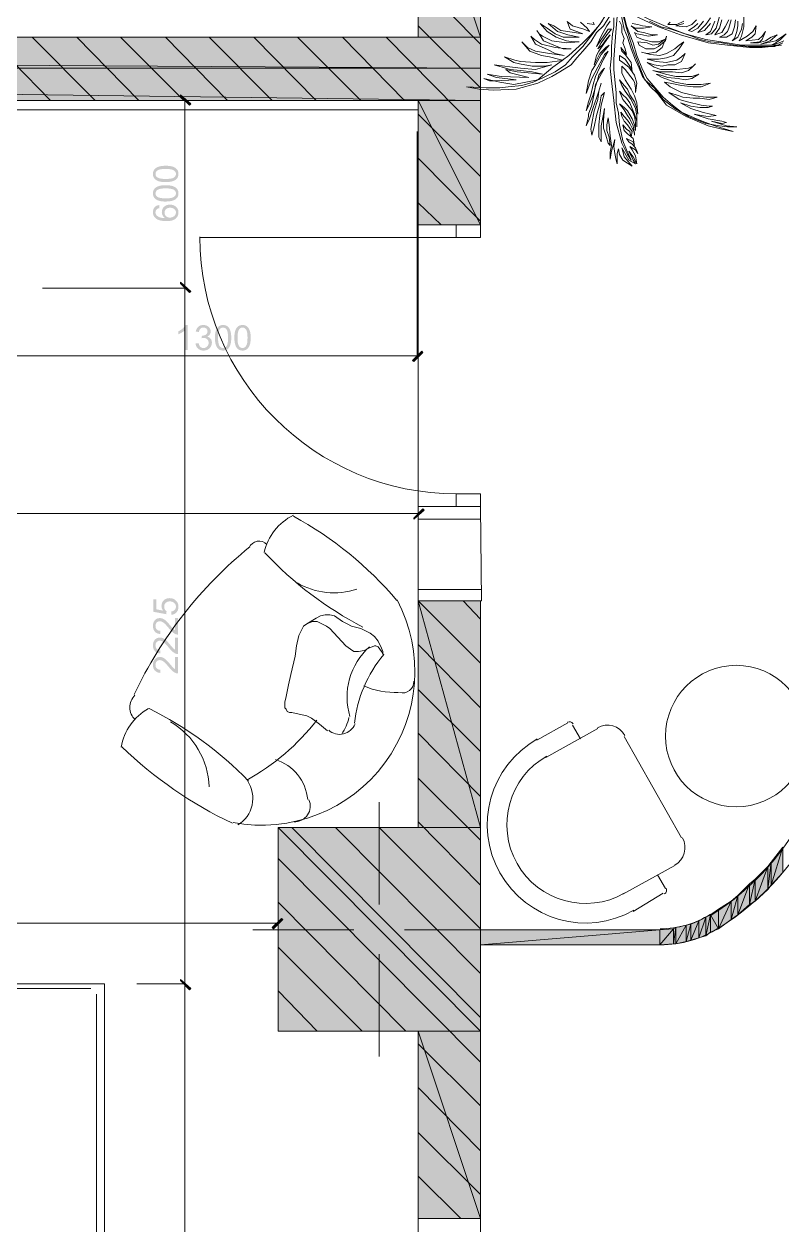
# Model space of a CAD drawing. Header units: inches. Extents: x 23 to 314, y 14 to 225.
# Drawn here: x 252.8 to 286.4, y 120.9 to 174.1 of the extents above; entities that cross this region are included whole.
import ezdxf

# ---------------------------------------------------------------- set-up
doc = ezdxf.new("R2010")
doc.units = ezdxf.units.IN
for name, color, linetype in [('BUYSER', 7, 'Continuous'), ('DIM', 7, 'Continuous'), ('Doors', 7, 'Continuous'), ('KAHUYQNER', 7, 'Continuous'), ('Structural - Bearing_Pen_No__162', 7, 'Continuous'), ('Structural - Bearing_Pen_No__27', 7, 'Continuous'), ('walls', 7, 'Continuous'), ('windows', 7, 'Continuous')]:
    doc.layers.add(name, color=color, linetype=linetype)

msp = doc.modelspace()

# ---------------------------------------------------------------- hatches: boundary and pattern name
at = {"layer": 'BUYSER', "true_color": 0x939598, "transparency": 33554687}
for points in [[(273.026, 173.479), (270.274, 173.479), (270.274, 181.787), (273.026, 181.787)], [(273.026, 172.103), (51.11, 172.103), (51.11, 173.479), (273.026, 173.479)], [(273.026, 170.676), (163.495, 170.676), (163.495, 172.103), (273.026, 172.103)], [(273.026, 165.172), (270.274, 165.172), (270.274, 170.676), (273.026, 170.676)], [(273.026, 138.464), (270.274, 138.464), (270.274, 148.505), (273.026, 148.505)], [(273.026, 129.443), (264.056, 129.443), (264.056, 138.464), (273.026, 138.464)], [(273.026, 121.135), (270.274, 121.135), (270.274, 129.443), (273.026, 129.443)]]:
    msp.add_hatch(color=252, dxfattribs=at).paths.add_polyline_path(points, flags=0)
at = {"layer": 'DIM', "true_color": 0x6ec1dd, "transparency": 33554687}
for points in [[(259.724, 170.88), (259.724, 170.931), (260.182, 170.523), (260.131, 170.472)], [(259.724, 162.572), (259.724, 162.623), (260.182, 162.215), (260.131, 162.164)], [(260.182, 162.215), (260.131, 162.164), (259.724, 162.572), (259.724, 162.623)], [(270.427, 159.565), (270.478, 159.514), (270.07, 159.106), (270.019, 159.157)], [(270.478, 152.582), (270.529, 152.531), (270.07, 152.124), (270.07, 152.175)], [(264.209, 134.438), (264.26, 134.387), (263.852, 133.979), (263.801, 134.03)], [(259.724, 131.685), (259.724, 131.736), (260.182, 131.329), (260.131, 131.278)], [(260.182, 131.329), (260.131, 131.278), (259.724, 131.685), (259.724, 131.736)]]:
    msp.add_hatch(color=133, dxfattribs=at).paths.add_polyline_path(points, flags=0)
h = msp.add_hatch(color=133, dxfattribs=at)
edge = h.paths.add_edge_path(flags=0)
edge.add_spline(control_points=[(259.075, 167.061), (259.01, 167.061), (258.95, 167.065), (258.898, 167.071), (258.845, 167.078), (258.798, 167.088), (258.758, 167.101), (258.679, 167.129), (258.617, 167.169), (258.573, 167.222), (258.53, 167.275), (258.508, 167.342), (258.508, 167.423), (258.508, 167.482), (258.52, 167.534), (258.544, 167.579), (258.568, 167.624), (258.602, 167.661), (258.647, 167.69), (258.692, 167.719), (258.747, 167.742), (258.812, 167.759), (258.877, 167.776), (258.965, 167.785), (259.075, 167.785), (259.206, 167.785), (259.311, 167.771), (259.39, 167.745), (259.469, 167.718), (259.53, 167.678), (259.574, 167.625), (259.619, 167.571), (259.641, 167.504), (259.641, 167.423), (259.641, 167.316), (259.602, 167.232), (259.526, 167.171), (259.433, 167.098), (259.282, 167.061), (259.075, 167.061)], knot_values=[0, 0, 0, 0, 1, 1, 1, 2, 2, 2, 3, 3, 3, 4, 4, 4, 5, 5, 5, 6, 6, 6, 7, 7, 7, 8, 8, 8, 9, 9, 9, 10, 10, 10, 11, 11, 11, 12, 12, 12, 13, 13, 13, 13], degree=3, periodic=1)
edge = h.paths.add_edge_path(flags=0)
edge.add_spline(control_points=[(259.075, 167.201), (259.256, 167.201), (259.377, 167.222), (259.437, 167.265), (259.498, 167.307), (259.529, 167.36), (259.529, 167.423), (259.529, 167.484), (259.498, 167.537), (259.437, 167.58), (259.377, 167.623), (259.256, 167.645), (259.075, 167.645), (258.892, 167.645), (258.771, 167.623), (258.711, 167.581), (258.651, 167.538), (258.621, 167.485), (258.621, 167.421), (258.621, 167.359), (258.647, 167.309), (258.7, 167.272), (258.768, 167.225), (258.892, 167.201), (259.075, 167.201)], knot_values=[0, 0, 0, 0, 1, 1, 1, 2, 2, 2, 3, 3, 3, 4, 4, 4, 5, 5, 5, 6, 6, 6, 7, 7, 7, 8, 8, 8, 8], degree=3, periodic=1)
h = msp.add_hatch(color=133, dxfattribs=at)
edge = h.paths.add_edge_path(flags=0)
edge.add_spline(control_points=[(259.075, 166.2), (259.01, 166.2), (258.95, 166.203), (258.898, 166.209), (258.845, 166.216), (258.798, 166.226), (258.758, 166.24), (258.679, 166.267), (258.617, 166.307), (258.573, 166.36), (258.53, 166.414), (258.508, 166.481), (258.508, 166.561), (258.508, 166.62), (258.52, 166.672), (258.544, 166.718), (258.568, 166.763), (258.602, 166.8), (258.647, 166.829), (258.692, 166.858), (258.747, 166.881), (258.812, 166.898), (258.877, 166.915), (258.965, 166.923), (259.075, 166.923), (259.206, 166.923), (259.311, 166.91), (259.39, 166.883), (259.469, 166.857), (259.53, 166.817), (259.574, 166.763), (259.619, 166.709), (259.641, 166.642), (259.641, 166.561), (259.641, 166.454), (259.602, 166.37), (259.526, 166.309), (259.433, 166.236), (259.282, 166.2), (259.075, 166.2)], knot_values=[0, 0, 0, 0, 1, 1, 1, 2, 2, 2, 3, 3, 3, 4, 4, 4, 5, 5, 5, 6, 6, 6, 7, 7, 7, 8, 8, 8, 9, 9, 9, 10, 10, 10, 11, 11, 11, 12, 12, 12, 13, 13, 13, 13], degree=3, periodic=1)
edge = h.paths.add_edge_path(flags=0)
edge.add_spline(control_points=[(259.075, 166.34), (259.256, 166.34), (259.377, 166.361), (259.437, 166.403), (259.498, 166.445), (259.529, 166.498), (259.529, 166.561), (259.529, 166.623), (259.498, 166.675), (259.437, 166.718), (259.377, 166.761), (259.256, 166.783), (259.075, 166.783), (258.892, 166.783), (258.771, 166.762), (258.711, 166.719), (258.651, 166.676), (258.621, 166.623), (258.621, 166.56), (258.621, 166.498), (258.647, 166.448), (258.7, 166.41), (258.768, 166.363), (258.892, 166.34), (259.075, 166.34)], knot_values=[0, 0, 0, 0, 1, 1, 1, 2, 2, 2, 3, 3, 3, 4, 4, 4, 5, 5, 5, 6, 6, 6, 7, 7, 7, 8, 8, 8, 8], degree=3, periodic=1)
h = msp.add_hatch(color=133, dxfattribs=at)
edge = h.paths.add_edge_path(flags=0)
edge.add_spline(control_points=[(258.784, 166.045), (258.784, 166.045), (258.795, 165.909), (258.795, 165.909), (258.741, 165.897), (258.702, 165.88), (258.678, 165.858), (258.639, 165.821), (258.62, 165.776), (258.62, 165.722), (258.62, 165.679), (258.632, 165.641), (258.656, 165.607), (258.687, 165.565), (258.733, 165.532), (258.793, 165.506), (258.822, 165.494), (258.859, 165.484), (258.904, 165.477), (258.948, 165.471), (258.997, 165.467), (259.05, 165.467), (259, 165.5), (258.963, 165.54), (258.938, 165.587), (258.914, 165.634), (258.902, 165.684), (258.902, 165.737), (258.902, 165.827), (258.936, 165.905), (259.003, 165.969), (259.07, 166.032), (259.156, 166.064), (259.261, 166.064), (259.331, 166.064), (259.395, 166.049), (259.455, 166.02), (259.515, 165.99), (259.561, 165.949), (259.593, 165.896), (259.625, 165.843), (259.641, 165.784), (259.641, 165.717), (259.641, 165.604), (259.599, 165.512), (259.515, 165.44), (259.432, 165.368), (259.294, 165.332), (259.103, 165.332), (258.888, 165.332), (258.732, 165.371), (258.635, 165.451), (258.55, 165.52), (258.508, 165.613), (258.508, 165.73), (258.508, 165.817), (258.532, 165.889), (258.581, 165.944), (258.629, 166), (258.697, 166.034), (258.784, 166.045)], knot_values=[0, 0, 0, 0, 1, 1, 1, 2, 2, 2, 3, 3, 3, 4, 4, 4, 5, 5, 5, 6, 6, 6, 7, 7, 7, 8, 8, 8, 9, 9, 9, 10, 10, 10, 11, 11, 11, 12, 12, 12, 13, 13, 13, 14, 14, 14, 15, 15, 15, 16, 16, 16, 17, 17, 17, 18, 18, 18, 19, 19, 19, 20, 20, 20, 20], degree=3, periodic=1)
edge = h.paths.add_edge_path(flags=0)
edge.add_spline(control_points=[(259.262, 165.488), (259.309, 165.488), (259.353, 165.498), (259.396, 165.518), (259.438, 165.538), (259.471, 165.566), (259.494, 165.602), (259.517, 165.638), (259.529, 165.675), (259.529, 165.715), (259.529, 165.772), (259.505, 165.822), (259.459, 165.863), (259.412, 165.904), (259.349, 165.925), (259.27, 165.925), (259.194, 165.925), (259.134, 165.905), (259.089, 165.863), (259.045, 165.822), (259.022, 165.771), (259.022, 165.709), (259.022, 165.648), (259.045, 165.596), (259.089, 165.553), (259.133, 165.51), (259.191, 165.488), (259.262, 165.488)], knot_values=[0, 0, 0, 0, 1, 1, 1, 2, 2, 2, 3, 3, 3, 4, 4, 4, 5, 5, 5, 6, 6, 6, 7, 7, 7, 8, 8, 8, 9, 9, 9, 9], degree=3, periodic=1)
h = msp.add_hatch(color=133, dxfattribs=at)
edge = h.paths.add_edge_path(flags=0)
edge.add_spline(control_points=[(260.046, 159.616), (260.046, 159.616), (259.91, 159.616), (259.91, 159.616), (259.91, 159.616), (259.91, 160.484), (259.91, 160.484), (259.878, 160.454), (259.835, 160.423), (259.782, 160.391), (259.728, 160.36), (259.68, 160.336), (259.638, 160.32), (259.638, 160.32), (259.638, 160.451), (259.638, 160.451), (259.714, 160.487), (259.78, 160.531), (259.837, 160.581), (259.894, 160.632), (259.934, 160.682), (259.958, 160.73), (259.958, 160.73), (260.046, 160.73), (260.046, 160.73), (260.046, 160.73), (260.046, 159.616), (260.046, 159.616)], knot_values=[0, 0, 0, 0, 1, 1, 1, 2, 2, 2, 3, 3, 3, 4, 4, 4, 5, 5, 5, 6, 6, 6, 7, 7, 7, 8, 8, 8, 9, 9, 9, 9], degree=3, periodic=1)
h = msp.add_hatch(color=133, dxfattribs=at)
edge = h.paths.add_edge_path(flags=0)
edge.add_spline(control_points=[(260.396, 159.909), (260.396, 159.909), (260.532, 159.927), (260.532, 159.927), (260.547, 159.85), (260.574, 159.795), (260.612, 159.761), (260.65, 159.726), (260.695, 159.709), (260.749, 159.709), (260.813, 159.709), (260.867, 159.731), (260.911, 159.776), (260.955, 159.82), (260.977, 159.875), (260.977, 159.941), (260.977, 160.003), (260.957, 160.054), (260.916, 160.095), (260.875, 160.136), (260.823, 160.156), (260.76, 160.156), (260.733, 160.156), (260.701, 160.151), (260.664, 160.141), (260.664, 160.141), (260.679, 160.259), (260.679, 160.259), (260.679, 160.259), (260.701, 160.259), (260.701, 160.259), (260.759, 160.259), (260.811, 160.274), (260.858, 160.305), (260.904, 160.335), (260.928, 160.382), (260.928, 160.445), (260.928, 160.494), (260.911, 160.535), (260.877, 160.568), (260.843, 160.601), (260.799, 160.618), (260.746, 160.618), (260.693, 160.618), (260.65, 160.601), (260.614, 160.568), (260.579, 160.535), (260.556, 160.485), (260.545, 160.418), (260.545, 160.418), (260.409, 160.442), (260.409, 160.442), (260.426, 160.533), (260.464, 160.603), (260.523, 160.654), (260.582, 160.705), (260.656, 160.73), (260.743, 160.73), (260.803, 160.73), (260.859, 160.717), (260.91, 160.691), (260.961, 160.665), (261, 160.63), (261.027, 160.585), (261.054, 160.54), (261.068, 160.492), (261.068, 160.442), (261.068, 160.395), (261.055, 160.351), (261.029, 160.311), (261.003, 160.272), (260.965, 160.24), (260.915, 160.217), (260.98, 160.202), (261.031, 160.17), (261.067, 160.123), (261.104, 160.076), (261.122, 160.016), (261.122, 159.944), (261.122, 159.847), (261.087, 159.765), (261.016, 159.697), (260.945, 159.63), (260.856, 159.596), (260.748, 159.596), (260.651, 159.596), (260.57, 159.625), (260.506, 159.683), (260.442, 159.741), (260.405, 159.816), (260.396, 159.909)], knot_values=[0, 0, 0, 0, 1, 1, 1, 2, 2, 2, 3, 3, 3, 4, 4, 4, 5, 5, 5, 6, 6, 6, 7, 7, 7, 8, 8, 8, 9, 9, 9, 10, 10, 10, 11, 11, 11, 12, 12, 12, 13, 13, 13, 14, 14, 14, 15, 15, 15, 16, 16, 16, 17, 17, 17, 18, 18, 18, 19, 19, 19, 20, 20, 20, 21, 21, 21, 22, 22, 22, 23, 23, 23, 24, 24, 24, 25, 25, 25, 26, 26, 26, 27, 27, 27, 28, 28, 28, 29, 29, 29, 30, 30, 30, 30], degree=3, periodic=1)
h = msp.add_hatch(color=133, dxfattribs=at)
edge = h.paths.add_edge_path(flags=0)
edge.add_spline(control_points=[(261.256, 160.163), (261.256, 160.228), (261.26, 160.287), (261.266, 160.34), (261.273, 160.393), (261.283, 160.44), (261.297, 160.479), (261.324, 160.559), (261.364, 160.621), (261.417, 160.664), (261.471, 160.708), (261.537, 160.73), (261.618, 160.73), (261.677, 160.73), (261.729, 160.718), (261.774, 160.694), (261.82, 160.67), (261.857, 160.636), (261.886, 160.591), (261.915, 160.546), (261.938, 160.491), (261.955, 160.426), (261.971, 160.361), (261.98, 160.273), (261.98, 160.163), (261.98, 160.031), (261.967, 159.926), (261.94, 159.848), (261.914, 159.769), (261.874, 159.707), (261.82, 159.663), (261.766, 159.619), (261.699, 159.597), (261.618, 159.597), (261.511, 159.597), (261.427, 159.635), (261.366, 159.712), (261.293, 159.805), (261.256, 159.955), (261.256, 160.163)], knot_values=[0, 0, 0, 0, 1, 1, 1, 2, 2, 2, 3, 3, 3, 4, 4, 4, 5, 5, 5, 6, 6, 6, 7, 7, 7, 8, 8, 8, 9, 9, 9, 10, 10, 10, 11, 11, 11, 12, 12, 12, 13, 13, 13, 13], degree=3, periodic=1)
edge = h.paths.add_edge_path(flags=0)
edge.add_spline(control_points=[(261.396, 160.163), (261.396, 159.982), (261.418, 159.861), (261.46, 159.8), (261.502, 159.74), (261.555, 159.709), (261.618, 159.709), (261.68, 159.709), (261.732, 159.74), (261.775, 159.8), (261.818, 159.861), (261.84, 159.982), (261.84, 160.163), (261.84, 160.346), (261.819, 160.467), (261.776, 160.527), (261.733, 160.587), (261.68, 160.617), (261.617, 160.617), (261.555, 160.617), (261.505, 160.591), (261.467, 160.538), (261.42, 160.47), (261.396, 160.345), (261.396, 160.163)], knot_values=[0, 0, 0, 0, 1, 1, 1, 2, 2, 2, 3, 3, 3, 4, 4, 4, 5, 5, 5, 6, 6, 6, 7, 7, 7, 8, 8, 8, 8], degree=3, periodic=1)
h = msp.add_hatch(color=133, dxfattribs=at)
edge = h.paths.add_edge_path(flags=0)
edge.add_spline(control_points=[(262.118, 160.163), (262.118, 160.228), (262.121, 160.287), (262.128, 160.34), (262.135, 160.393), (262.145, 160.44), (262.158, 160.479), (262.186, 160.559), (262.226, 160.621), (262.279, 160.664), (262.332, 160.708), (262.399, 160.73), (262.48, 160.73), (262.539, 160.73), (262.591, 160.718), (262.636, 160.694), (262.681, 160.67), (262.718, 160.636), (262.747, 160.591), (262.776, 160.546), (262.799, 160.491), (262.816, 160.426), (262.833, 160.361), (262.842, 160.273), (262.842, 160.163), (262.842, 160.031), (262.828, 159.926), (262.802, 159.848), (262.775, 159.769), (262.735, 159.707), (262.682, 159.663), (262.628, 159.619), (262.561, 159.597), (262.48, 159.597), (262.373, 159.597), (262.289, 159.635), (262.228, 159.712), (262.155, 159.805), (262.118, 159.955), (262.118, 160.163)], knot_values=[0, 0, 0, 0, 1, 1, 1, 2, 2, 2, 3, 3, 3, 4, 4, 4, 5, 5, 5, 6, 6, 6, 7, 7, 7, 8, 8, 8, 9, 9, 9, 10, 10, 10, 11, 11, 11, 12, 12, 12, 13, 13, 13, 13], degree=3, periodic=1)
edge = h.paths.add_edge_path(flags=0)
edge.add_spline(control_points=[(262.258, 160.163), (262.258, 159.982), (262.279, 159.861), (262.322, 159.8), (262.364, 159.74), (262.417, 159.709), (262.48, 159.709), (262.541, 159.709), (262.594, 159.74), (262.637, 159.8), (262.68, 159.861), (262.702, 159.982), (262.702, 160.163), (262.702, 160.346), (262.68, 160.467), (262.638, 160.527), (262.595, 160.587), (262.542, 160.617), (262.478, 160.617), (262.416, 160.617), (262.366, 160.591), (262.329, 160.538), (262.282, 160.47), (262.258, 160.345), (262.258, 160.163)], knot_values=[0, 0, 0, 0, 1, 1, 1, 2, 2, 2, 3, 3, 3, 4, 4, 4, 5, 5, 5, 6, 6, 6, 7, 7, 7, 8, 8, 8, 8], degree=3, periodic=1)
h = msp.add_hatch(color=133, dxfattribs=at)
edge = h.paths.add_edge_path(flags=0)
edge.add_spline(control_points=[(259.331, 147.892), (259.331, 147.892), (259.319, 148.035), (259.319, 148.035), (259.389, 148.046), (259.441, 148.071), (259.476, 148.109), (259.511, 148.148), (259.529, 148.194), (259.529, 148.249), (259.529, 148.314), (259.504, 148.369), (259.454, 148.415), (259.405, 148.461), (259.339, 148.483), (259.258, 148.483), (259.181, 148.483), (259.119, 148.462), (259.074, 148.418), (259.029, 148.374), (259.006, 148.317), (259.006, 148.246), (259.006, 148.203), (259.016, 148.163), (259.036, 148.129), (259.056, 148.094), (259.082, 148.066), (259.114, 148.044), (259.114, 148.044), (259.097, 147.917), (259.097, 147.917), (259.097, 147.917), (258.527, 148.024), (258.527, 148.024), (258.527, 148.024), (258.527, 148.576), (258.527, 148.576), (258.527, 148.576), (258.658, 148.576), (258.658, 148.576), (258.658, 148.576), (258.658, 148.133), (258.658, 148.133), (258.658, 148.133), (258.956, 148.073), (258.956, 148.073), (258.909, 148.14), (258.886, 148.21), (258.886, 148.282), (258.886, 148.379), (258.92, 148.461), (258.986, 148.528), (259.053, 148.595), (259.14, 148.628), (259.246, 148.628), (259.345, 148.628), (259.432, 148.599), (259.506, 148.54), (259.596, 148.468), (259.641, 148.371), (259.641, 148.249), (259.641, 148.148), (259.612, 148.065), (259.556, 148.002), (259.5, 147.938), (259.425, 147.901), (259.331, 147.892)], knot_values=[0, 0, 0, 0, 1, 1, 1, 2, 2, 2, 3, 3, 3, 4, 4, 4, 5, 5, 5, 6, 6, 6, 7, 7, 7, 8, 8, 8, 9, 9, 9, 10, 10, 10, 11, 11, 11, 12, 12, 12, 13, 13, 13, 14, 14, 14, 15, 15, 15, 16, 16, 16, 17, 17, 17, 18, 18, 18, 19, 19, 19, 20, 20, 20, 21, 21, 21, 22, 22, 22, 22], degree=3, periodic=1)
h = msp.add_hatch(color=133, dxfattribs=at)
edge = h.paths.add_edge_path(flags=0)
edge.add_spline(control_points=[(259.491, 147.745), (259.491, 147.745), (259.622, 147.745), (259.622, 147.745), (259.622, 147.745), (259.622, 147.013), (259.622, 147.013), (259.603, 147.013), (259.586, 147.014), (259.573, 147.016), (259.56, 147.018), (259.544, 147.023), (259.527, 147.029), (259.477, 147.047), (259.427, 147.077), (259.378, 147.119), (259.329, 147.16), (259.274, 147.22), (259.212, 147.297), (259.114, 147.417), (259.036, 147.498), (258.978, 147.541), (258.92, 147.584), (258.865, 147.605), (258.813, 147.605), (258.759, 147.605), (258.713, 147.586), (258.676, 147.547), (258.639, 147.509), (258.621, 147.458), (258.621, 147.396), (258.621, 147.332), (258.64, 147.279), (258.68, 147.239), (258.72, 147.199), (258.774, 147.179), (258.843, 147.179), (258.843, 147.179), (258.829, 147.039), (258.829, 147.039), (258.724, 147.048), (258.644, 147.084), (258.59, 147.147), (258.535, 147.21), (258.508, 147.294), (258.508, 147.399), (258.508, 147.505), (258.537, 147.589), (258.596, 147.651), (258.655, 147.714), (258.729, 147.745), (258.816, 147.745), (258.859, 147.745), (258.902, 147.736), (258.945, 147.718), (258.987, 147.7), (259.033, 147.67), (259.081, 147.627), (259.13, 147.585), (259.195, 147.515), (259.277, 147.417), (259.346, 147.335), (259.392, 147.282), (259.417, 147.26), (259.441, 147.238), (259.466, 147.219), (259.491, 147.202), (259.491, 147.202), (259.491, 147.745), (259.491, 147.745)], knot_values=[0, 0, 0, 0, 1, 1, 1, 2, 2, 2, 3, 3, 3, 4, 4, 4, 5, 5, 5, 6, 6, 6, 7, 7, 7, 8, 8, 8, 9, 9, 9, 10, 10, 10, 11, 11, 11, 12, 12, 12, 13, 13, 13, 14, 14, 14, 15, 15, 15, 16, 16, 16, 17, 17, 17, 18, 18, 18, 19, 19, 19, 20, 20, 20, 21, 21, 21, 22, 22, 22, 23, 23, 23, 23], degree=3, periodic=1)
h = msp.add_hatch(color=133, dxfattribs=at)
edge = h.paths.add_edge_path(flags=0)
edge.add_spline(control_points=[(259.491, 146.883), (259.491, 146.883), (259.622, 146.883), (259.622, 146.883), (259.622, 146.883), (259.622, 146.152), (259.622, 146.152), (259.603, 146.152), (259.586, 146.153), (259.573, 146.155), (259.56, 146.157), (259.544, 146.161), (259.527, 146.167), (259.477, 146.186), (259.427, 146.215), (259.378, 146.257), (259.329, 146.299), (259.274, 146.358), (259.212, 146.435), (259.114, 146.555), (259.036, 146.636), (258.978, 146.679), (258.92, 146.722), (258.865, 146.743), (258.813, 146.743), (258.759, 146.743), (258.713, 146.724), (258.676, 146.685), (258.639, 146.647), (258.621, 146.597), (258.621, 146.534), (258.621, 146.47), (258.64, 146.418), (258.68, 146.377), (258.72, 146.337), (258.774, 146.317), (258.843, 146.317), (258.843, 146.317), (258.829, 146.177), (258.829, 146.177), (258.724, 146.186), (258.644, 146.222), (258.59, 146.285), (258.535, 146.348), (258.508, 146.432), (258.508, 146.537), (258.508, 146.643), (258.537, 146.727), (258.596, 146.789), (258.655, 146.852), (258.729, 146.883), (258.816, 146.883), (258.859, 146.883), (258.902, 146.874), (258.945, 146.856), (258.987, 146.839), (259.033, 146.808), (259.081, 146.766), (259.13, 146.723), (259.195, 146.653), (259.277, 146.556), (259.346, 146.473), (259.392, 146.42), (259.417, 146.398), (259.441, 146.376), (259.466, 146.357), (259.491, 146.341), (259.491, 146.341), (259.491, 146.883), (259.491, 146.883)], knot_values=[0, 0, 0, 0, 1, 1, 1, 2, 2, 2, 3, 3, 3, 4, 4, 4, 5, 5, 5, 6, 6, 6, 7, 7, 7, 8, 8, 8, 9, 9, 9, 10, 10, 10, 11, 11, 11, 12, 12, 12, 13, 13, 13, 14, 14, 14, 15, 15, 15, 16, 16, 16, 17, 17, 17, 18, 18, 18, 19, 19, 19, 20, 20, 20, 21, 21, 21, 22, 22, 22, 23, 23, 23, 23], degree=3, periodic=1)
h = msp.add_hatch(color=133, dxfattribs=at)
edge = h.paths.add_edge_path(flags=0)
edge.add_spline(control_points=[(259.491, 146.022), (259.491, 146.022), (259.622, 146.022), (259.622, 146.022), (259.622, 146.022), (259.622, 145.29), (259.622, 145.29), (259.603, 145.29), (259.586, 145.291), (259.573, 145.293), (259.56, 145.295), (259.544, 145.299), (259.527, 145.306), (259.477, 145.324), (259.427, 145.354), (259.378, 145.395), (259.329, 145.437), (259.274, 145.496), (259.212, 145.574), (259.114, 145.693), (259.036, 145.774), (258.978, 145.817), (258.92, 145.86), (258.865, 145.882), (258.813, 145.882), (258.759, 145.882), (258.713, 145.862), (258.676, 145.824), (258.639, 145.785), (258.621, 145.735), (258.621, 145.673), (258.621, 145.608), (258.64, 145.556), (258.68, 145.516), (258.72, 145.476), (258.774, 145.456), (258.843, 145.456), (258.843, 145.456), (258.829, 145.316), (258.829, 145.316), (258.724, 145.325), (258.644, 145.361), (258.59, 145.423), (258.535, 145.486), (258.508, 145.57), (258.508, 145.676), (258.508, 145.781), (258.537, 145.865), (258.596, 145.928), (258.655, 145.99), (258.729, 146.022), (258.816, 146.022), (258.859, 146.022), (258.902, 146.013), (258.945, 145.995), (258.987, 145.977), (259.033, 145.947), (259.081, 145.904), (259.13, 145.861), (259.195, 145.791), (259.277, 145.694), (259.346, 145.611), (259.392, 145.559), (259.417, 145.537), (259.441, 145.514), (259.466, 145.495), (259.491, 145.479), (259.491, 145.479), (259.491, 146.022), (259.491, 146.022)], knot_values=[0, 0, 0, 0, 1, 1, 1, 2, 2, 2, 3, 3, 3, 4, 4, 4, 5, 5, 5, 6, 6, 6, 7, 7, 7, 8, 8, 8, 9, 9, 9, 10, 10, 10, 11, 11, 11, 12, 12, 12, 13, 13, 13, 14, 14, 14, 15, 15, 15, 16, 16, 16, 17, 17, 17, 18, 18, 18, 19, 19, 19, 20, 20, 20, 21, 21, 21, 22, 22, 22, 23, 23, 23, 23], degree=3, periodic=1)
at = {"layer": 'Structural - Bearing_Pen_No__162', "true_color": 0xaaaaaa, "transparency": 33554687}
for points in [[(286.431, 137.598), (286.431, 136.476), (285.921, 135.916), (285.921, 136.935)], [(285.921, 136.935), (285.921, 135.916), (285.768, 135.712), (285.768, 136.731)], [(285.768, 136.731), (285.768, 135.712), (285.208, 135.202), (285.208, 136.171)], [(284.953, 135.967), (284.953, 135.049), (284.443, 134.591), (284.443, 135.457)], [(285.208, 136.171), (285.208, 135.202), (284.953, 135.049), (284.953, 135.967)], [(284.138, 135.202), (284.138, 134.387), (283.577, 133.979), (283.577, 134.845)], [(284.443, 135.457), (284.443, 134.591), (284.138, 134.387), (284.138, 135.202)], [(283.22, 134.591), (283.577, 134.845), (283.577, 133.979)], [(282.15, 134.132), (282.15, 133.418), (281.691, 133.316), (281.691, 134.03)], [(282.354, 134.183), (282.354, 133.469), (282.15, 133.418), (282.15, 134.132)], [(282.71, 134.336), (282.71, 133.571), (282.354, 133.469), (282.354, 134.183)], [(283.016, 134.489), (283.016, 133.673), (282.71, 133.571), (282.71, 134.336)], [(283.22, 134.591), (283.577, 133.979), (283.22, 133.826), (283.016, 133.673)], [(283.016, 133.673), (283.016, 134.489), (283.22, 134.591)], [(280.977, 133.928), (280.977, 133.265), (273.026, 133.265), (273.026, 133.928)], [(281.589, 133.979), (281.589, 133.316), (280.977, 133.265), (280.977, 133.928)], [(281.691, 134.03), (281.691, 133.316), (281.589, 133.316), (281.589, 133.979)]]:
    msp.add_hatch(color=253, dxfattribs=at).paths.add_polyline_path(points, flags=0)

# ---------------------------------------------------------------- linework, layer by layer
at = {"layer": 'BUYSER', "color": 252, "linetype": 'Continuous', "lineweight": 5, "true_color": 0x939598}
for points in [[(273.026, 173.479), (273.026, 181.787), (270.274, 181.787)], [(273.026, 173.479), (270.274, 173.479), (270.274, 181.787)], [(270.274, 181.787), (273.026, 173.479)], [(273.026, 172.103), (273.026, 173.479), (51.11, 173.479)], [(273.026, 172.103), (51.11, 172.103), (51.11, 173.479)], [(51.11, 173.479), (273.026, 172.103)], [(273.026, 170.676), (273.026, 172.103), (163.495, 172.103)], [(273.026, 170.676), (163.495, 170.676), (163.495, 172.103)], [(163.495, 172.103), (273.026, 170.676)], [(273.026, 165.172), (273.026, 170.676), (270.274, 170.676)], [(273.026, 165.172), (270.274, 165.172), (270.274, 170.676)], [(270.274, 170.676), (273.026, 165.172)], [(273.026, 138.464), (273.026, 148.505), (270.274, 148.505)], [(273.026, 138.464), (270.274, 138.464), (270.274, 148.505)], [(270.274, 148.505), (273.026, 138.464)], [(273.026, 129.443), (273.026, 138.464), (264.056, 138.464)], [(273.026, 129.443), (264.056, 129.443), (264.056, 138.464)], [(264.056, 138.464), (273.026, 129.443)], [(273.026, 121.135), (273.026, 129.443), (270.274, 129.443)], [(273.026, 121.135), (270.274, 121.135), (270.274, 129.443)], [(270.274, 129.443), (273.026, 121.135)]]:
    msp.add_lwpolyline(points, dxfattribs=at)
at = {"layer": 'BUYSER', "color": 251, "linetype": 'Continuous', "lineweight": 5, "true_color": 0x636466}
for points in [[(273.026, 173.174), (270.274, 175.977)], [(253.964, 170.676), (251.212, 173.479)], [(255.952, 170.676), (253.149, 173.479)], [(257.889, 170.676), (255.136, 173.479)], [(259.877, 170.676), (257.073, 173.479)], [(261.813, 170.676), (259.061, 173.479)], [(263.801, 170.676), (260.998, 173.479)], [(265.738, 170.676), (262.986, 173.479)], [(267.726, 170.676), (264.922, 173.479)], [(269.662, 170.676), (266.91, 173.479)], [(273.026, 169.249), (268.847, 173.479)], [(273.026, 171.237), (270.274, 173.989)], [(273.026, 167.312), (270.274, 170.065)], [(273.026, 165.324), (270.274, 168.128)], [(271.293, 165.172), (270.274, 166.14)], [(273.026, 145.753), (270.274, 148.505)], [(273.026, 147.689), (272.262, 148.505)], [(273.026, 143.765), (270.274, 146.568)], [(273.026, 141.828), (270.274, 144.58)], [(273.026, 139.84), (270.274, 142.644)], [(273.026, 137.903), (270.274, 140.656)], [(273.026, 130.054), (264.668, 138.464)], [(273.026, 131.991), (266.604, 138.464)], [(273.026, 133.979), (268.541, 138.464)], [(273.026, 135.916), (270.274, 138.719)], [(273.026, 128.067), (264.056, 137.088)], [(269.713, 129.443), (264.056, 135.151)], [(267.777, 129.443), (264.056, 133.163)], [(265.789, 129.443), (264.056, 131.227)], [(273.026, 126.13), (270.274, 128.882)], [(273.026, 124.142), (270.274, 126.945)], [(273.026, 122.205), (270.274, 124.958)], [(272.16, 121.135), (270.274, 123.021)]]:
    msp.add_lwpolyline(points, dxfattribs=at)
at = {"layer": 'BUYSER', "color": 116, "linetype": 'Continuous', "lineweight": 5, "true_color": 0x136734}
for points in [[(278.888, 174.601), (278.48, 173.989), (278.174, 173.683), (277.919, 173.276), (277.563, 172.868), (277.308, 172.562), (277.053, 172.256), (276.543, 171.95), (276.186, 171.747), (275.575, 171.441), (274.606, 171.186), (273.587, 171.135), (272.975, 171.186), (272.415, 171.288), (273.281, 171.237), (273.893, 171.237), (274.25, 171.288), (274.861, 171.339), (275.371, 171.492), (275.83, 171.696), (276.339, 171.95), (276.798, 172.256), (277.104, 172.613), (277.563, 173.072), (277.919, 173.53), (278.429, 174.193)], [(276.673, 172.466), (276.951, 172.664), (277.563, 173.225), (277.919, 173.581), (278.327, 174.04), (278.633, 174.55)], [(279.245, 174.55), (279.397, 173.836), (279.55, 173.479), (279.703, 172.97), (279.907, 172.46), (280.06, 172.103), (280.213, 171.747), (280.57, 171.288), (280.876, 170.982), (281.283, 170.472), (282.15, 169.963), (283.118, 169.555), (283.73, 169.402), (284.239, 169.3), (283.424, 169.555), (282.863, 169.759), (282.507, 169.912), (281.946, 170.166), (281.538, 170.472), (281.13, 170.829), (280.774, 171.237), (280.417, 171.645), (280.213, 172.052), (279.958, 172.664), (279.805, 173.225), (279.499, 173.989), (279.346, 174.652)], [(276.876, 174.171), (277.002, 173.836), (277.308, 173.734), (277.563, 173.632), (276.9, 173.734), (276.594, 173.785), (276.288, 173.989), (276.034, 174.091), (276.441, 173.734), (276.594, 173.683), (276.9, 173.581), (277.41, 173.479), (276.696, 173.479), (276.339, 173.632), (275.983, 173.887), (275.677, 174.091), (275.983, 173.734), (276.39, 173.479), (276.849, 173.327), (277.155, 173.276), (277.41, 173.276), (276.849, 173.225), (276.186, 173.327), (275.779, 173.53), (275.626, 173.632)], [(277.461, 174.142), (277.766, 173.887), (277.868, 173.734), (277.614, 173.836), (277.104, 173.989), (276.876, 174.171)], [(278.786, 174.193), (278.633, 173.989), (278.378, 173.53), (278.174, 173.072), (278.531, 173.581), (278.684, 173.836), (278.837, 173.836), (278.582, 173.53), (278.378, 173.225), (278.225, 172.97), (278.429, 173.123), (278.633, 173.428), (278.786, 173.581), (278.531, 173.225), (278.276, 172.868), (278.174, 172.664), (278.072, 172.256), (278.327, 172.766), (278.582, 173.021), (278.735, 173.123), (278.378, 172.715), (278.123, 172.256), (277.97, 172.001), (277.817, 171.543), (277.715, 170.982), (277.97, 171.645), (278.225, 172.154), (278.429, 172.511), (278.531, 172.715), (278.684, 172.868), (278.48, 172.511), (278.327, 172.154), (278.123, 171.747), (278.021, 171.39), (277.919, 170.931), (277.817, 170.625), (277.715, 170.217), (277.868, 170.523), (278.021, 170.931), (278.098, 171.186)], [(278.021, 174.142), (278.072, 174.04), (277.766, 174.091)], [(278.939, 174.346), (278.939, 173.938), (278.888, 173.632), (278.837, 173.072), (278.837, 173.072), (278.837, 172.664), (278.786, 172.103), (278.837, 171.543), (278.939, 170.676), (279.041, 169.708), (279.296, 168.79), (279.55, 168.281), (279.703, 168.026), (279.499, 168.485), (279.346, 168.892), (279.194, 169.606), (279.143, 170.116), (279.041, 170.574), (279.041, 171.033), (278.99, 171.594), (278.939, 172.052), (278.939, 172.511), (279.041, 173.887), (279.092, 174.397)], [(279.958, 169.759), (279.958, 170.014), (279.907, 170.319), (279.703, 170.727), (279.448, 171.084), (279.296, 171.339), (279.194, 171.594), (279.397, 171.339), (279.55, 171.186), (279.652, 170.931), (279.856, 170.625), (279.958, 170.319), (280.009, 170.065), (279.958, 170.574), (279.856, 170.88), (279.703, 171.186), (279.448, 171.594), (279.296, 171.899), (279.296, 172.205), (279.448, 172.052), (279.805, 171.594), (279.856, 171.492), (279.907, 171.237), (279.907, 171.033), (279.958, 171.441), (279.856, 171.797), (279.601, 172.154), (279.346, 172.358), (279.194, 172.46), (279.194, 172.664), (279.448, 172.511), (279.703, 172.103), (279.754, 171.95), (279.703, 172.358), (279.448, 172.715), (279.296, 172.868), (279.245, 173.021), (279.499, 172.715), (279.448, 172.97), (279.346, 173.225), (279.397, 173.428), (279.296, 173.683), (279.296, 173.989), (279.194, 174.193)], [(282.456, 172.205), (282.252, 172.001), (281.946, 171.899), (281.538, 171.95), (280.977, 171.95), (280.672, 172.001), (281.232, 171.848), (281.691, 171.747), (282.099, 171.747), (282.405, 171.747), (282.71, 171.848), (282.405, 171.645), (282.099, 171.594), (281.793, 171.645), (281.334, 171.696), (281.028, 171.797), (280.825, 171.848), (281.079, 171.696), (281.64, 171.492), (282.201, 171.39), (282.659, 171.39), (282.812, 171.39), (283.22, 171.441), (282.812, 171.288), (282.456, 171.288), (281.946, 171.339), (281.436, 171.441), (281.181, 171.492), (281.436, 171.288), (281.946, 171.033), (282.557, 170.88), (283.016, 170.829), (283.526, 170.829), (283.169, 170.727), (282.761, 170.778), (282.456, 170.778), (281.997, 170.829), (281.844, 170.88), (281.385, 171.033), (281.844, 170.727), (282.201, 170.625), (282.812, 170.472), (283.169, 170.421), (283.322, 170.421), (283.118, 170.37), (282.761, 170.37), (282.354, 170.421), (281.895, 170.574), (282.354, 170.319), (282.863, 170.166), (283.22, 170.065), (283.475, 170.014), (283.118, 169.963), (282.812, 170.014), (282.507, 170.065), (283.118, 169.861), (283.73, 169.759), (283.934, 169.708), (283.73, 169.657), (283.271, 169.759), (283.934, 169.555), (284.392, 169.504), (283.985, 169.504), (283.628, 169.555), (283.016, 169.657), (282.252, 169.963), (281.64, 170.319), (281.13, 170.727), (280.723, 171.237), (280.315, 171.594), (280.111, 172.103), (279.805, 172.919), (279.499, 173.887), (279.346, 174.499)], [(279.754, 174.091), (280.009, 174.04), (280.213, 173.989), (280.621, 173.938), (280.264, 173.887), (280.06, 173.887), (279.907, 173.887), (279.703, 173.989), (280.009, 173.734), (280.264, 173.683), (280.621, 173.581), (280.876, 173.581), (280.468, 173.53), (280.213, 173.581), (279.958, 173.632), (279.856, 173.683), (279.958, 173.479), (280.213, 173.378), (280.621, 173.276), (280.926, 173.276), (281.181, 173.378), (280.926, 173.174), (280.672, 173.123), (280.417, 173.225), (280.009, 173.276), (280.06, 173.123), (280.366, 172.97), (280.723, 172.97), (280.926, 173.072), (281.186, 173.288)], [(286.431, 173.225), (286.074, 173.072), (285.31, 173.072), (284.902, 173.072), (284.29, 173.123), (283.73, 173.225), (283.22, 173.276), (282.761, 173.378), (282.405, 173.53), (281.487, 173.836), (281.028, 173.938), (280.519, 174.193)], [(281.436, 174.142), (281.334, 174.04), (281.742, 174.04), (282.048, 174.193)], [(282.048, 174.091), (281.691, 173.989), (282.15, 173.938), (282.405, 174.04), (282.608, 174.244)], [(282.659, 174.091), (282.507, 173.938), (282.252, 173.785), (282.405, 173.734), (282.659, 173.887), (282.914, 174.193)], [(283.22, 174.346), (283.016, 174.04), (282.812, 173.836), (282.659, 173.683), (282.965, 173.785), (283.22, 174.091)], [(283.424, 174.193), (283.322, 173.938), (283.271, 173.836), (283.22, 173.734), (283.016, 173.581), (283.271, 173.632), (283.475, 173.887), (283.628, 174.397)], [(283.73, 174.244), (283.628, 173.887), (283.424, 173.581), (283.73, 173.683), (283.883, 173.938), (284.036, 174.244)], [(284.138, 174.244), (284.036, 173.887), (283.985, 173.734), (283.832, 173.581), (283.628, 173.479), (283.934, 173.479), (284.188, 173.632), (284.29, 173.938), (284.341, 174.244)], [(284.443, 174.193), (284.443, 173.989), (284.392, 173.734), (284.29, 173.428), (284.188, 173.327), (284.443, 173.479), (284.596, 173.836), (284.647, 174.091)], [(284.698, 174.448), (284.698, 173.938), (284.596, 173.53), (284.494, 173.327), (284.851, 173.53), (285.106, 173.734), (285.259, 173.989), (285.208, 173.632), (285.055, 173.479), (284.8, 173.327), (285.361, 173.378), (285.514, 173.53), (285.667, 173.734), (285.514, 173.378), (285.412, 173.276), (285.004, 173.225), (285.361, 173.225), (285.667, 173.327), (285.921, 173.479), (286.176, 173.581), (285.87, 173.327), (285.463, 173.174), (286.125, 173.327), (286.38, 173.479), (286.584, 173.632), (286.329, 173.378), (286.125, 173.225), (285.921, 173.123), (286.278, 173.225), (286.482, 173.327)], [(276.612, 173.001), (276.339, 173.021), (275.728, 173.174), (275.422, 173.378), (275.269, 173.53), (275.473, 173.174), (276.034, 172.919), (276.339, 172.766), (276.747, 172.664), (276.084, 172.766), (275.473, 172.868), (275.116, 173.021), (274.861, 173.276), (275.218, 172.868), (275.728, 172.664), (276.084, 172.613), (276.492, 172.511), (276.673, 172.466)], [(275.626, 173.632), (275.524, 173.785)], [(275.626, 173.632), (275.83, 173.327), (276.288, 173.123), (276.612, 173.001)], [(281.186, 173.288), (281.232, 173.327), (281.283, 173.53), (281.186, 173.288)], [(276.612, 173.001), (276.696, 172.97), (277.053, 172.97), (276.612, 173.001)], [(281.186, 173.288), (281.079, 173.021), (280.825, 172.817), (280.417, 172.766), (280.162, 172.817), (280.57, 172.715), (280.977, 172.664), (281.283, 172.766), (281.64, 172.97), (281.844, 173.123), (282.048, 173.276), (281.844, 172.97), (281.589, 172.664), (281.283, 172.562), (280.926, 172.511), (280.57, 172.511), (280.417, 172.511), (280.825, 172.409), (281.283, 172.358), (281.742, 172.46), (281.946, 172.613), (282.099, 172.766), (281.946, 172.409), (281.64, 172.256), (281.334, 172.256), (281.079, 172.205), (280.723, 172.256), (280.417, 172.358), (280.723, 172.154), (281.028, 172.052), (281.436, 172.052), (281.742, 172.052), (282.252, 172.103), (282.456, 172.205)], [(276.658, 172.455), (275.983, 172.358), (275.473, 172.358), (274.81, 172.409), (274.555, 172.46), (274.097, 172.613), (274.504, 172.358), (274.759, 172.307), (275.32, 172.205), (275.881, 172.205), (276.186, 172.256), (275.473, 172.052), (274.81, 172.103), (273.638, 172.256), (274.352, 172.052), (274.81, 172.001), (275.32, 171.95), (275.779, 171.848), (274.657, 171.95), (274.148, 172.052), (274.352, 171.899), (274.759, 171.797), (275.167, 171.696), (273.944, 171.747), (273.332, 171.848), (273.74, 171.696), (274.606, 171.594), (273.618, 171.551)], [(273.618, 171.551), (273.893, 171.492), (274.504, 171.39), (275.575, 171.594), (276.237, 172.154), (276.658, 172.455)], [(276.673, 172.466), (276.696, 172.46), (276.658, 172.455)], [(276.658, 172.455), (276.673, 172.466)], [(278.196, 171.517), (278.276, 171.797), (278.429, 172.001), (278.531, 172.103), (278.327, 171.747), (278.196, 171.517)], [(282.456, 172.205), (282.557, 172.307)], [(273.618, 171.551), (273.434, 171.543), (273.179, 171.645), (273.618, 171.551)], [(278.098, 171.186), (278.174, 171.441), (278.196, 171.517)], [(278.196, 171.517), (278.123, 171.39), (278.098, 171.186)], [(278.276, 171.084), (278.378, 171.441)], [(278.098, 171.186), (278.072, 170.982), (277.97, 170.472), (277.817, 170.065), (277.817, 169.963), (277.715, 169.555), (277.868, 169.861), (278.021, 170.37), (278.174, 170.778), (278.276, 171.084)], [(278.276, 171.084), (278.225, 170.727), (278.072, 170.217), (277.97, 169.657), (277.919, 169.402), (277.97, 169.147), (278.072, 169.504), (278.174, 170.014), (278.327, 170.523), (278.378, 170.88), (278.531, 171.033), (278.378, 170.472), (278.327, 170.014), (278.276, 169.606), (278.276, 169.3), (278.276, 169.045), (278.378, 168.841), (278.378, 169.198), (278.378, 169.555), (278.48, 170.065), (278.531, 170.319), (278.48, 169.81), (278.48, 169.453), (278.582, 169.147), (278.684, 168.79), (278.786, 168.688), (278.735, 169.045), (278.633, 169.351), (278.633, 169.606), (278.684, 169.912), (278.735, 169.606), (278.786, 169.096), (278.837, 168.688), (278.786, 168.383), (278.786, 168.077), (278.837, 168.434), (278.939, 168.79), (278.99, 168.943), (278.939, 168.637), (278.99, 168.332), (279.041, 168.026), (279.092, 167.873), (279.092, 168.128), (279.092, 168.332), (279.143, 168.536), (279.194, 168.281), (279.346, 168.026), (279.754, 167.771), (279.397, 168.179), (279.346, 168.434), (279.296, 168.586), (279.601, 168.026), (279.907, 167.873), (279.805, 168.026), (279.601, 168.434), (279.805, 168.179), (279.958, 167.873), (279.907, 168.23), (279.754, 168.485), (279.652, 168.637), (279.907, 168.485), (280.009, 168.332), (279.907, 168.586), (279.754, 168.739), (279.601, 168.841), (279.499, 168.994), (279.805, 168.841), (279.856, 168.688), (279.805, 168.994), (279.709, 169.072)], [(279.839, 169.283), (279.805, 169.555), (279.652, 169.861), (279.55, 170.014), (279.397, 170.268), (279.194, 170.523), (279.397, 170.37), (279.55, 170.217), (279.754, 169.861), (279.856, 169.606), (279.907, 169.351), (279.907, 169.708), (279.856, 169.963), (279.754, 170.217), (279.499, 170.523), (279.346, 170.727), (279.194, 171.084), (279.346, 170.931), (279.499, 170.778), (279.652, 170.574), (279.754, 170.319), (279.856, 170.065), (279.958, 169.759)], [(279.709, 169.072), (279.754, 169.3), (279.55, 169.606), (279.397, 169.759), (279.296, 169.963), (279.245, 170.166), (279.397, 169.963), (279.55, 169.81), (279.652, 169.657), (279.754, 169.453), (279.839, 169.283)], [(279.958, 169.759), (279.958, 169.504)], [(279.696, 169.082), (279.55, 169.198), (279.397, 169.351), (279.346, 169.606), (279.499, 169.402), (279.652, 169.3), (279.696, 169.082)], [(279.839, 169.283), (279.856, 169.249), (279.856, 169.147), (279.839, 169.283)], [(279.709, 169.072), (279.696, 169.082)], [(279.696, 169.082), (279.703, 169.045), (279.709, 169.072)]]:
    msp.add_lwpolyline(points, dxfattribs=at)
msp.add_lwpolyline([(279.397, 174.652), (280.06, 174.346), (280.926, 173.938), (281.895, 173.581), (283.118, 173.225), (283.985, 173.123), (284.953, 173.021), (285.514, 173.021), (285.921, 173.072), (286.38, 173.123), (285.87, 173.123), (285.106, 173.123), (284.596, 173.123), (283.679, 173.276), (283.016, 173.378), (282.099, 173.632), (281.436, 173.887), (280.468, 174.295), (279.856, 174.601), (279.245, 174.907), (279.397, 174.652)], close=True, dxfattribs=at)
at = {"layer": 'DIM', "color": 133, "linetype": 'Continuous', "lineweight": 5, "true_color": 0x6ec1dd}
for points in [[(259.724, 170.88), (259.724, 170.931), (260.182, 170.523)], [(259.724, 170.88), (260.131, 170.472), (260.182, 170.523)], [(260.182, 170.523), (259.724, 170.88)], [(253.607, 170.676), (259.928, 170.676), (259.928, 162.368)], [(270.274, 169.3), (270.274, 152.379), (218.286, 152.379)], [(270.223, 169.3), (270.223, 159.31)], [(253.607, 162.368), (259.928, 162.368), (259.928, 131.532)], [(253.607, 162.368), (259.928, 162.368)], [(259.724, 162.572), (259.724, 162.623), (260.182, 162.215)], [(260.182, 162.215), (259.724, 162.623), (259.724, 162.572)], [(259.724, 162.572), (260.131, 162.164), (260.182, 162.215)], [(260.182, 162.215), (259.724, 162.572)], [(260.182, 162.215), (260.131, 162.164), (259.724, 162.572)], [(259.724, 162.572), (260.182, 162.215)], [(252.231, 159.361), (270.223, 159.361)], [(270.427, 159.565), (270.019, 159.157), (270.07, 159.106)], [(270.427, 159.565), (270.478, 159.514), (270.07, 159.106)], [(270.07, 159.106), (270.427, 159.565)], [(270.478, 152.582), (270.07, 152.175), (270.07, 152.124)], [(270.478, 152.582), (270.529, 152.531), (270.07, 152.124)], [(270.07, 152.124), (270.478, 152.582)], [(218.286, 135.355), (218.286, 134.234), (264.056, 134.234)], [(264.056, 135.355), (264.056, 134.234)], [(264.209, 134.438), (263.801, 134.03), (263.852, 133.979)], [(264.209, 134.438), (264.26, 134.387), (263.852, 133.979)], [(263.852, 133.979), (264.209, 134.438)], [(257.787, 131.532), (259.928, 131.532), (259.928, 102.379)], [(257.787, 131.532), (259.928, 131.532)], [(259.724, 131.685), (259.724, 131.736), (260.182, 131.329)], [(260.182, 131.329), (259.724, 131.736), (259.724, 131.685)], [(259.724, 131.685), (260.131, 131.278), (260.182, 131.329)], [(260.182, 131.329), (259.724, 131.685)], [(260.182, 131.329), (260.131, 131.278), (259.724, 131.685)], [(259.724, 131.685), (260.182, 131.329)]]:
    msp.add_lwpolyline(points, dxfattribs=at)
at = {"layer": 'Doors', "color": 18, "linetype": 'Continuous', "lineweight": 5, "true_color": 0x000000}
for points in [[(271.956, 165.172), (271.65, 165.172)], [(271.956, 165.172), (271.956, 164.611)], [(273.026, 165.172), (271.956, 165.172)], [(273.026, 165.172), (271.956, 165.172)], [(273.026, 165.172), (271.956, 165.172)], [(273.026, 164.611), (273.026, 165.172)], [(271.956, 164.611), (260.59, 164.611)], [(271.956, 164.611), (273.026, 164.611)], [(273.026, 153.245), (271.956, 153.245)], [(271.956, 153.245), (271.956, 152.684)], [(273.026, 152.684), (273.026, 153.245)], [(271.956, 152.684), (271.65, 152.684)], [(271.956, 152.684), (273.026, 152.684)], [(273.026, 152.684), (271.956, 152.684)], [(273.026, 152.684), (271.956, 152.684)]]:
    msp.add_lwpolyline(points, dxfattribs=at)
msp.add_open_spline([(260.59, 164.636), (260.59, 158.345), (265.69, 153.245), (271.982, 153.245)], degree=3, dxfattribs=at)
at = {"layer": 'KAHUYQNER', "color": 8, "linetype": 'Continuous', "lineweight": 5, "true_color": 0x767676}
for points in [[(266.248, 142.745), (265.891, 143.051), (265.534, 143.306), (265.33, 143.408), (265.126, 143.459), (264.668, 143.561), (264.566, 143.561), (264.464, 143.612), (264.413, 143.714), (264.362, 143.765), (264.362, 144.02), (264.413, 144.275), (264.515, 144.784), (264.617, 145.243), (264.82, 146.058), (264.871, 146.517), (264.973, 146.976), (265.075, 147.18), (265.177, 147.384), (265.33, 147.486)], [(268.694, 146.16), (268.694, 146.262), (268.643, 146.415), (268.49, 146.721), (268.337, 146.925), (268.133, 147.078), (267.93, 147.18), (267.726, 147.282), (267.318, 147.384), (267.114, 147.486), (266.91, 147.587), (266.553, 147.842), (266.35, 147.893), (266.146, 147.893), (265.942, 147.842), (265.738, 147.74), (265.33, 147.486)], [(265.33, 147.486), (265.585, 147.587), (265.789, 147.587), (265.993, 147.486), (266.197, 147.384), (266.35, 147.282), (267.063, 146.517), (267.267, 146.364), (267.42, 146.262), (267.624, 146.262), (267.879, 146.313), (268.082, 146.415), (268.337, 146.517), (268.388, 146.517), (268.49, 146.466), (268.643, 146.262), (268.694, 146.16)], [(268.694, 146.16), (268.745, 146.109)], [(276.9, 143.102), (275.524, 142.338)], [(275.932, 141.573), (278.225, 142.847)], [(277.104, 143), (277.461, 142.389)], [(279.397, 142.491), (281.946, 138.005)], [(281.64, 136.782), (279.346, 135.508)], [(280.876, 136.374), (281.232, 135.763)], [(281.13, 135.559), (279.805, 134.743)], [(231.436, 131.532), (256.36, 131.532)], [(256.36, 131.532), (256.36, 102.379)], [(255.748, 131.329), (232.099, 131.329)], [(256.003, 109.463), (256.003, 131.074)]]:
    msp.add_lwpolyline(points, dxfattribs=at)
for points in [[(264.735, 152.297), (264.072, 151.978), (263.595, 151.368), (263.444, 150.648)], [(269.322, 148.521), (268.037, 150.039), (266.482, 151.306), (264.735, 152.257)], [(262.805, 150.901), (260.628, 149.133), (258.877, 146.898), (257.682, 144.361)], [(263.475, 150.641), (264.723, 149.303), (266.191, 148.19), (267.814, 147.348)], [(264.904, 149.307), (265.704, 148.833), (266.671, 148.732), (267.551, 149.03)], [(268.109, 146.472), (267.242, 145.697), (266.904, 144.489), (267.244, 143.378)], [(268.744, 146.126), (268.015, 145.266), (267.563, 144.205), (267.449, 143.083)], [(267.857, 144.737), (268.343, 144.529), (268.87, 144.431), (269.4, 144.448)], [(258.31, 143.731), (257.664, 143.379), (257.217, 142.747), (257.102, 142.02)], [(262.744, 140.526), (261.471, 141.839), (259.982, 142.924), (258.343, 143.735)], [(260.997, 140.263), (260.965, 141.452), (260.321, 142.541), (259.293, 143.142)], [(262.666, 140.562), (263.869, 141.229), (264.925, 142.132), (265.771, 143.217)], [(266.878, 142.606), (267.026, 142.829), (267.135, 143.076), (267.199, 143.335)], [(277.132, 143.063), (277.083, 143.148), (276.975, 143.179), (276.889, 143.13)], [(279.435, 142.547), (279.193, 142.976), (278.649, 143.127), (278.22, 142.885)], [(257.126, 142.046), (258.562, 140.653), (260.219, 139.508), (262.03, 138.657)], [(265.372, 139.706), (265.292, 140.531), (264.728, 141.228), (263.938, 141.478)], [(281.645, 136.795), (282.074, 137.037), (282.226, 137.581), (281.984, 138.01)], [(281.193, 135.531), (281.278, 135.579), (281.309, 135.688), (281.26, 135.774)]]:
    msp.add_open_spline(points, degree=3, dxfattribs=at)
for points, knots in [([(263.56, 151.011), (263.447, 151.125), (263.286, 151.176), (263.129, 151.148), (262.971, 151.119), (262.838, 151.015), (262.773, 150.869)], [0, 0, 0, 0, 1, 1, 1, 2, 2, 2, 2]), ([(262.059, 138.683), (264.626, 138.2), (267.243, 139.23), (268.794, 141.333), (270.344, 143.435), (270.553, 146.24), (269.333, 148.55)], [0, 0, 0, 0, 1, 1, 1, 2, 2, 2, 2]), ([(287.501, 142.516), (287.501, 144.247), (286.098, 145.651), (284.367, 145.651), (282.636, 145.651), (281.232, 144.247), (281.232, 142.516), (281.232, 140.785), (282.636, 139.382), (284.367, 139.382), (286.098, 139.382), (287.501, 140.785), (287.501, 142.516)], [0, 0, 0, 0, 1, 1, 1, 2, 2, 2, 3, 3, 3, 4, 4, 4, 4]), ([(269.436, 144.451), (269.591, 144.401), (269.76, 144.431), (269.887, 144.532), (270.014, 144.633), (270.082, 144.791), (270.068, 144.953)], [0, 0, 0, 0, 1, 1, 1, 2, 2, 2, 2]), ([(257.709, 144.324), (257.561, 144.182), (257.478, 143.985), (257.481, 143.78), (257.484, 143.574), (257.572, 143.38), (257.725, 143.242)], [0, 0, 0, 0, 1, 1, 1, 2, 2, 2, 2]), ([(266.3, 142.772), (266.48, 142.616), (266.725, 142.557), (266.956, 142.613), (267.188, 142.669), (267.378, 142.834), (267.468, 143.054)], [0, 0, 0, 0, 1, 1, 1, 2, 2, 2, 2]), ([(275.549, 142.387), (273.453, 141.205), (272.712, 138.547), (273.894, 136.451), (275.077, 134.354), (277.735, 133.614), (279.831, 134.796)], [0, 0, 0, 0, 1, 1, 1, 2, 2, 2, 2]), ([(275.975, 141.632), (274.295, 140.685), (273.702, 138.556), (274.649, 136.876), (275.596, 135.197), (277.726, 134.603), (279.405, 135.551)], [0, 0, 0, 0, 1, 1, 1, 2, 2, 2, 2]), ([(262.278, 138.577), (262.596, 138.776), (262.82, 139.095), (262.902, 139.461), (262.983, 139.827), (262.913, 140.211), (262.71, 140.525)], [0, 0, 0, 0, 1, 1, 1, 2, 2, 2, 2]), ([(264.759, 138.72), (265, 138.707), (265.23, 138.822), (265.365, 139.022), (265.5, 139.222), (265.521, 139.478), (265.419, 139.697)], [0, 0, 0, 0, 1, 1, 1, 2, 2, 2, 2])]:
    msp.add_open_spline(points, degree=3, knots=knots, dxfattribs=at)
at = {"layer": 'Structural - Bearing_Pen_No__162', "color": 253, "linetype": 'Continuous', "lineweight": 5, "true_color": 0xaaaaaa}
for points in [[(286.431, 137.598), (285.921, 136.935), (285.921, 135.916)], [(286.431, 137.598), (286.431, 136.476), (285.921, 135.916)], [(285.921, 135.916), (286.431, 137.598)], [(285.921, 136.935), (285.768, 136.731), (285.768, 135.712)], [(285.921, 136.935), (285.921, 135.916), (285.768, 135.712)], [(285.768, 135.712), (285.921, 136.935)], [(285.768, 136.731), (285.208, 136.171), (285.208, 135.202)], [(285.768, 136.731), (285.768, 135.712), (285.208, 135.202)], [(285.208, 135.202), (285.768, 136.731)], [(284.953, 135.967), (284.443, 135.457), (284.443, 134.591)], [(284.953, 135.967), (284.953, 135.049), (284.443, 134.591)], [(284.443, 134.591), (284.953, 135.967)], [(285.208, 136.171), (284.953, 135.967), (284.953, 135.049)], [(285.208, 136.171), (285.208, 135.202), (284.953, 135.049)], [(284.953, 135.049), (285.208, 136.171)], [(284.138, 135.202), (283.577, 134.845), (283.577, 133.979)], [(284.138, 135.202), (284.138, 134.387), (283.577, 133.979)], [(283.577, 133.979), (284.138, 135.202)], [(284.443, 135.457), (284.138, 135.202), (284.138, 134.387)], [(284.443, 135.457), (284.443, 134.591), (284.138, 134.387)], [(284.138, 134.387), (284.443, 135.457)], [(282.15, 134.132), (281.691, 134.03), (281.691, 133.316)], [(282.15, 134.132), (282.15, 133.418), (281.691, 133.316)], [(281.691, 133.316), (282.15, 134.132)], [(282.354, 134.183), (282.15, 134.132), (282.15, 133.418)], [(282.354, 134.183), (282.354, 133.469), (282.15, 133.418)], [(282.15, 133.418), (282.354, 134.183)], [(282.71, 134.336), (282.354, 134.183), (282.354, 133.469)], [(282.71, 134.336), (282.71, 133.571), (282.354, 133.469)], [(282.354, 133.469), (282.71, 134.336)], [(283.016, 134.489), (282.71, 134.336), (282.71, 133.571)], [(283.016, 134.489), (283.016, 133.673), (282.71, 133.571)], [(282.71, 133.571), (283.016, 134.489)], [(283.22, 134.591), (283.016, 133.673), (283.22, 133.826)], [(283.22, 134.591), (283.577, 133.979), (283.22, 133.826)], [(283.22, 133.826), (283.22, 134.591)], [(280.977, 133.928), (273.026, 133.928), (273.026, 133.265)], [(280.977, 133.928), (280.977, 133.265), (273.026, 133.265)], [(273.026, 133.265), (280.977, 133.928)], [(281.589, 133.979), (280.977, 133.928), (280.977, 133.265)], [(281.589, 133.979), (281.589, 133.316), (280.977, 133.265)], [(280.977, 133.265), (281.589, 133.979)], [(281.691, 134.03), (281.589, 133.979), (281.589, 133.316)], [(281.691, 134.03), (281.691, 133.316), (281.589, 133.316)], [(281.589, 133.316), (281.691, 134.03)]]:
    msp.add_lwpolyline(points, dxfattribs=at)
for points in [[(283.22, 134.591), (283.577, 134.845), (283.577, 133.979), (283.22, 134.591)], [(283.016, 133.673), (283.016, 134.489), (283.22, 134.591), (283.016, 133.673)]]:
    msp.add_lwpolyline(points, close=True, dxfattribs=at)
at = {"layer": 'Structural - Bearing_Pen_No__27', "color": 18, "linetype": 'Continuous', "lineweight": 5, "true_color": 0x000000}
for points in [[(280.977, 133.928), (273.026, 133.928)], [(273.026, 133.265), (280.977, 133.265)]]:
    msp.add_lwpolyline(points, dxfattribs=at)
for points in [[(283.248, 134.57), (285.139, 135.764), (286.65, 137.472), (287.603, 139.494)], [(283.602, 134.01), (285.599, 135.271), (287.195, 137.075), (288.202, 139.212)], [(281.003, 133.979), (281.788, 133.979), (282.557, 134.201), (283.221, 134.62)], [(281.003, 133.265), (281.923, 133.265), (282.824, 133.526), (283.602, 134.017)]]:
    msp.add_open_spline(points, degree=3, dxfattribs=at)
at = {"layer": 'walls', "color": 18, "linetype": 'Continuous', "lineweight": 5, "true_color": 0x000000}
for points in [[(130.519, 130.819), (144.739, 130.819), (144.739, 170.676), (53.913, 170.676), (53.913, 162.368), (51.11, 162.368), (51.11, 173.479), (270.274, 173.479), (270.274, 181.787), (273.026, 181.787), (273.026, 165.172), (270.274, 165.172), (270.274, 170.676), (218.286, 170.676), (218.286, 168.281), (216.859, 168.281), (216.859, 170.676), (182.914, 170.676), (182.914, 154.06), (200.244, 154.06), (200.244, 152.684), (192.598, 152.684), (192.598, 138.464)], [(270.274, 152.684), (270.274, 148.505)], [(270.274, 152.684), (271.65, 152.684)], [(271.65, 152.684), (272.007, 152.684)], [(271.65, 152.684), (272.007, 152.684)], [(272.007, 152.684), (273.026, 152.684)], [(273.026, 152.684), (273.077, 148.505)], [(270.274, 152.124), (273.026, 152.124)], [(273.077, 149.015), (270.274, 149.015)], [(270.274, 148.505), (271.65, 148.505)], [(271.65, 148.505), (272.007, 148.505)], [(271.65, 148.505), (272.007, 148.505)], [(272.007, 148.505), (273.077, 148.505)], [(268.541, 139.585), (268.541, 135.049)], [(262.935, 133.928), (267.42, 133.928)], [(274.148, 133.928), (269.662, 133.928)], [(268.541, 128.321), (268.541, 132.858)]]:
    msp.add_lwpolyline(points, dxfattribs=at)
for points in [[(252.231, 170.676), (252.231, 170.268), (270.274, 170.268), (270.274, 170.676), (252.231, 170.676)], [(270.274, 138.464), (270.274, 148.505), (273.026, 148.505), (273.026, 129.443), (273.026, 121.135), (270.274, 121.135), (270.274, 129.443), (264.056, 129.443), (264.056, 138.464), (270.274, 138.464)]]:
    msp.add_lwpolyline(points, close=True, dxfattribs=at)
at = {"layer": 'windows', "color": 18, "linetype": 'Continuous', "lineweight": 5, "true_color": 0x000000}
for points in [[(270.274, 121.135), (270.274, 104.468)], [(270.274, 121.135), (271.65, 121.135)], [(271.65, 121.135), (272.007, 121.135)], [(271.65, 121.135), (272.007, 121.135)], [(272.007, 121.135), (273.026, 121.135)], [(273.026, 121.135), (273.026, 104.468)]]:
    msp.add_lwpolyline(points, dxfattribs=at)

doc.saveas('drawing.dxf')
